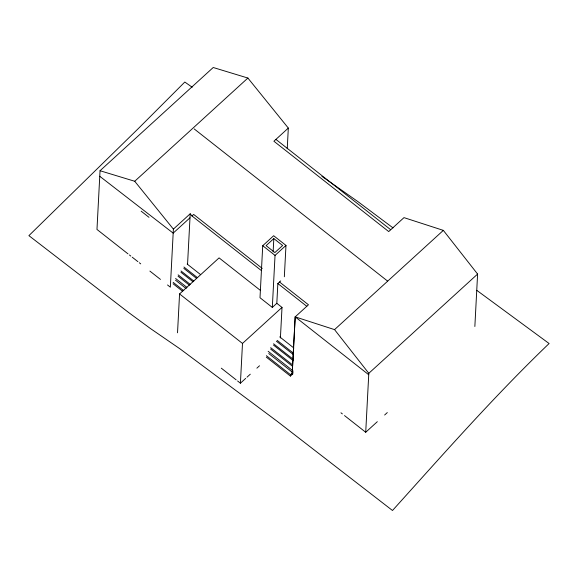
<?xml version="1.0" encoding="UTF-8"?>
<svg xmlns="http://www.w3.org/2000/svg" width="578" height="578" viewBox="0 0 578 578"><rect width="100%" height="100%" fill="white"/><g stroke="black" fill="none" stroke-linecap="round" stroke-linejoin="round"><path stroke-width="0.87" d="M287.237 148.799L288.321 128.078L247.89 78.044L213.217 67.503L100.045 170.727L96.974 229.452L128.013 253.879M100.045 170.727L134.725 181.268L173.386 229.119L170.344 287.179L167.519 284.961M177.525 332.805L179.563 293.935L219.084 257.889L260.245 290.279M187.539 264.63L190.205 213.773L173.386 229.119M237.58 380.974L240.412 383.2L242.493 343.448L282.013 307.402L276.819 303.313L277.852 283.538L280.72 280.922M284.34 276.768L285.98 245.426L273.669 235.737L262.73 245.715L260.006 297.728L272.317 307.417L276.819 303.313M273.127 251.914L273.827 238.584L282.628 245.506L274.89 252.564L266.09 245.636L273.827 238.584M272.317 307.417L275.041 255.404L285.98 245.426M280.409 337.957L282.013 307.402M266.321 357.132L290.409 376.09L290.481 374.66L292.851 372.499L292.938 370.809L268.141 351.294M292.193 373.496L295.192 316.874L308.457 304.772L279.528 282.006M292.172 374.407L295.192 316.874L334.546 329.619L368.807 373.309L365.715 432.265L344.502 415.575M474.856 326.498L477.601 274.066L443.34 230.376L403.986 217.631L388.712 231.568L273.9 141.234L288.321 128.078M134.725 181.268L247.89 78.044M189.996 217.79L173.176 233.129L99.756 176.29M190.205 213.773L191.975 215.962L193.652 214.438L262.267 268.423M240.412 383.2L245.679 378.395M246.994 377.196L250.288 374.19M256.878 368.179L259.508 365.78M334.546 329.619L443.34 230.376M290.409 376.09L293.024 373.706M368.807 373.309L477.601 274.066M365.715 432.265L377.311 421.687M384.637 415.011L387.296 412.584M321.888 176.319L358.049 201.715L393.011 227.884M192.199 87.242L184.808 82.04L138.641 128.251L28.9 235.643L128.692 312.568L150.302 328.441L180.04 348.888L277.216 421.319L392.491 510.497C443.593 453.86 494.024 396.407 549.1 343.527L476.814 290.366M275.908 139.406L390.714 229.741M194.208 128.93L387.535 281.038M262.73 245.715L275.041 255.404M191.975 215.962L261.299 270.511M277.852 283.538L306.788 306.297M295.192 316.874L368.728 374.739M141.169 211.172L148.994 217.328M187.178 264.059L200.638 274.651M279.716 336.873L293.891 348.021M183.92 267.022L197.387 277.621M277.173 340.391L293.472 353.216M183.847 268.402L196.607 278.437M276.392 341.215L293.4 354.596M181.022 270.981L193.782 281.016M273.567 343.794L293.407 359.4M180.957 272.281L193.001 281.761M273.502 345.095L293.342 360.701M178.132 274.861L190.176 284.333M270.677 347.674L292.641 364.956M178.06 276.241L189.396 285.156M270.605 349.047L292.569 366.329M175.596 278.488L186.932 287.403M175.51 280.178L186.138 288.538M268.756 353.548L292.851 372.499M340.962 412.793L342.378 413.906M173.14 282.331L183.768 290.698M266.393 355.701L290.481 374.66M173.068 283.762L182.28 291.009M179.563 293.935L242.493 343.448M129.421 254.985L130.838 256.097M132.246 257.21L137.889 261.646M139.298 262.759L140.714 263.871M149.883 271.082L160.467 279.412M221.316 368.179L236.164 379.862"/></g></svg>
